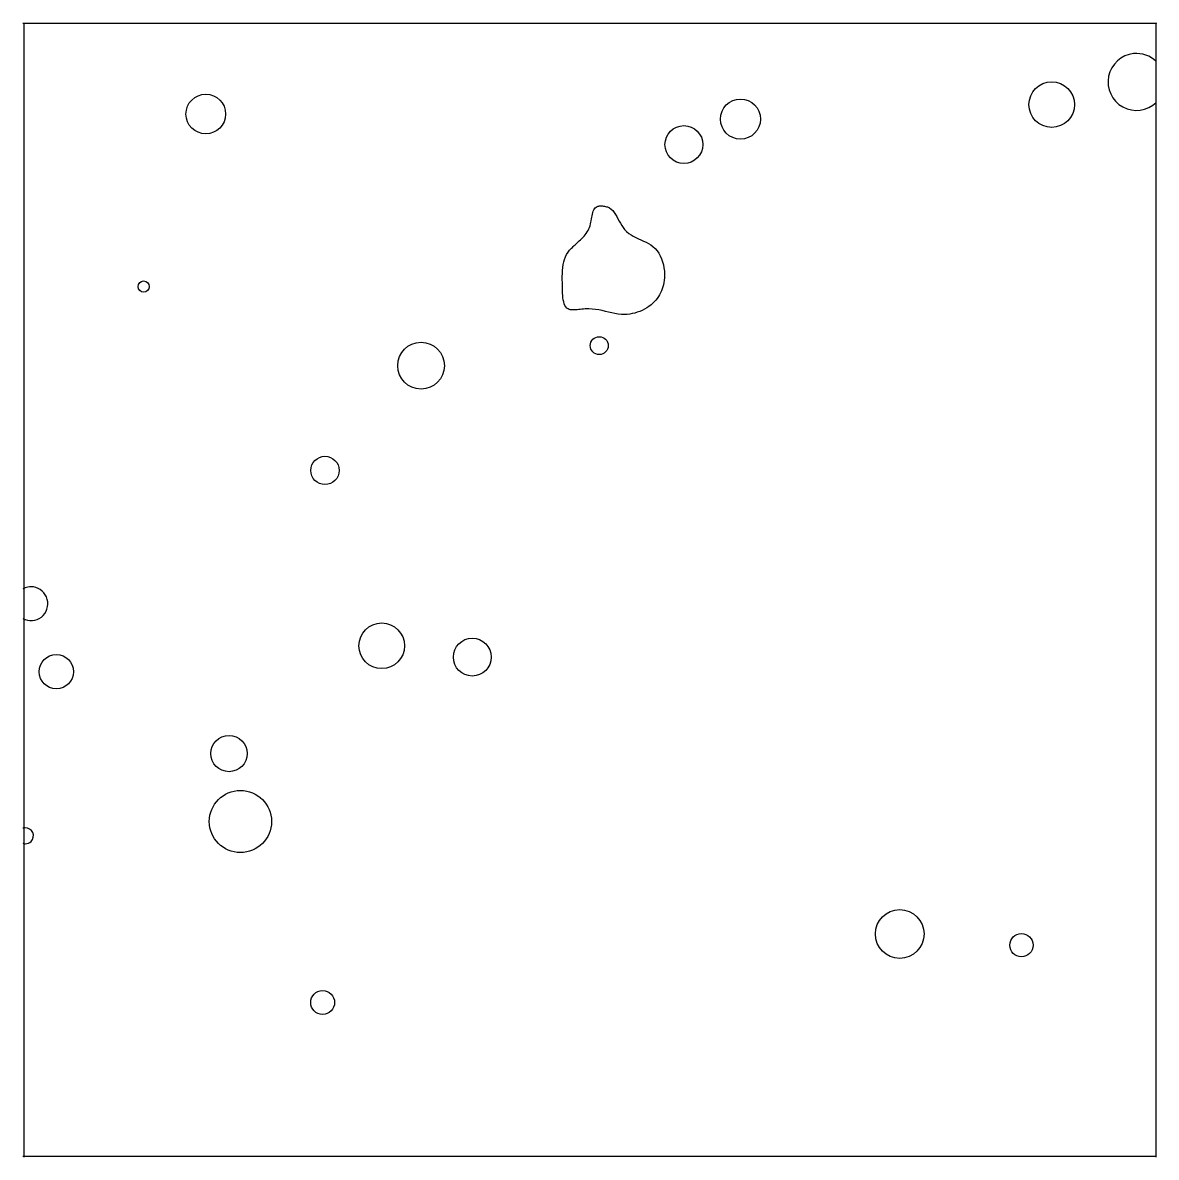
# Model space of a CAD drawing. Extents: x 8.03 to 9.06, y 0.54 to 1.57.
import ezdxf

# ---------------------------------------------------------------- set-up
doc = ezdxf.new("R2010")
doc.units = 0
doc.layers.add('LAYER1', color=7, linetype='CONTINUOUS')
doc.layers.add('LAYER12', color=5, linetype='CONTINUOUS')

msp = doc.modelspace()

# ---------------------------------------------------------------- linework, layer by layer
at = {"layer": 'LAYER1', "color": 7, "linetype": 'CONTINUOUS'}
msp.add_lwpolyline([(8.5603, 1.4001), (8.562, 1.3993), (8.5636, 1.3982), (8.565, 1.3968), (8.5662, 1.3952), (8.5674, 1.3934), (8.5686, 1.3914), (8.5697, 1.3894), (8.5708, 1.3873), (8.5719, 1.3853), (8.5731, 1.3833), (8.5743, 1.3814), (8.5757, 1.3796), (8.5775, 1.3778), (8.5794, 1.3762), (8.5815, 1.3748), (8.5836, 1.3736), (8.5859, 1.3725), (8.5882, 1.3714), (8.5905, 1.3704), (8.5928, 1.3693), (8.5951, 1.3683), (8.5972, 1.3671), (8.5993, 1.3658), (8.6013, 1.3643), (8.6032, 1.3625), (8.605, 1.3605), (8.6065, 1.3582), (8.6079, 1.3558), (8.609, 1.3533), (8.61, 1.3506), (8.6108, 1.3479), (8.6113, 1.3451), (8.6117, 1.3422), (8.6118, 1.3393), (8.6118, 1.3365), (8.6115, 1.3336), (8.6112, 1.3317), (8.6108, 1.3298), (8.6103, 1.3279), (8.6097, 1.326), (8.609, 1.3242), (8.6081, 1.3224), (8.6072, 1.3207), (8.6062, 1.3191), (8.6051, 1.3175), (8.604, 1.316), (8.6027, 1.3146), (8.6013, 1.3132), (8.5996, 1.3116), (8.5977, 1.3102), (8.5957, 1.3089), (8.5937, 1.3077), (8.5916, 1.3066), (8.5894, 1.3057), (8.5872, 1.3049), (8.5849, 1.3042), (8.5826, 1.3037), (8.5803, 1.3033), (8.578, 1.303), (8.5758, 1.3029), (8.5728, 1.303), (8.5699, 1.3033), (8.567, 1.3038), (8.5642, 1.3044), (8.5613, 1.305), (8.5584, 1.3057), (8.5555, 1.3064), (8.5525, 1.307), (8.5495, 1.3076), (8.5464, 1.3079), (8.5433, 1.3081), (8.54, 1.308), (8.5386, 1.3079), (8.5371, 1.3078), (8.5357, 1.3076), (8.5343, 1.3074), (8.5329, 1.3073), (8.5315, 1.3071), (8.5302, 1.3071), (8.529, 1.3071), (8.5278, 1.3071), (8.5266, 1.3073), (8.5256, 1.3076), (8.5247, 1.308), (8.5235, 1.3088), (8.5226, 1.3099), (8.5218, 1.3111), (8.5212, 1.3126), (8.5207, 1.3143), (8.5203, 1.3161), (8.52, 1.318), (8.5198, 1.32), (8.5197, 1.3221), (8.5196, 1.3242), (8.5196, 1.3263), (8.5195, 1.3284), (8.5195, 1.3315), (8.5194, 1.3345), (8.5194, 1.3373), (8.5195, 1.3401), (8.5196, 1.3428), (8.5198, 1.3454), (8.5202, 1.348), (8.5207, 1.3504), (8.5214, 1.3527), (8.5222, 1.3549), (8.5233, 1.3571), (8.5246, 1.3591), (8.5253, 1.36), (8.526, 1.3609), (8.5268, 1.3618), (8.5276, 1.3627), (8.5285, 1.3635), (8.5293, 1.3644), (8.5302, 1.3652), (8.5312, 1.366), (8.5321, 1.3669), (8.533, 1.3677), (8.5339, 1.3685), (8.5348, 1.3694), (8.5359, 1.3704), (8.537, 1.3715), (8.5381, 1.3726), (8.5391, 1.3738), (8.5401, 1.375), (8.541, 1.3762), (8.5419, 1.3775), (8.5427, 1.3788), (8.5434, 1.3802), (8.544, 1.3816), (8.5446, 1.3831), (8.545, 1.3847), (8.5453, 1.3862), (8.5456, 1.3876), (8.5459, 1.3892), (8.5461, 1.3907), (8.5463, 1.3921), (8.5466, 1.3936), (8.5469, 1.395), (8.5473, 1.3962), (8.5478, 1.3974), (8.5484, 1.3984), (8.5492, 1.3993), (8.5501, 1.4), (8.5508, 1.4004), (8.5515, 1.4007), (8.5523, 1.4009), (8.5531, 1.401), (8.554, 1.4011), (8.5549, 1.4011), (8.5558, 1.401), (8.5567, 1.4009), (8.5576, 1.4008), (8.5586, 1.4006), (8.5595, 1.4003), (8.5603, 1.4001)], dxfattribs=at)
for centre, radius in [((8.9616, 1.4925), 0.0206), ((8.1973, 1.484), 0.0179), ((8.6804, 1.4794), 0.0181), ((8.6293, 1.4564), 0.0171), ((8.1412, 1.3281), 0.0051), ((8.5528, 1.2748), 0.0081), ((8.3918, 1.2567), 0.0211), ((8.305, 1.1621), 0.0128), ((8.3563, 1.0037), 0.0206), ((8.4381, 0.9935), 0.0171), ((8.0623, 0.9803), 0.0155), ((8.2183, 0.9064), 0.0164), ((8.2286, 0.845), 0.0281), ((8.8243, 0.7434), 0.022), ((8.9342, 0.7333), 0.0105), ((8.3029, 0.6815), 0.0108)]:
    msp.add_circle(centre, radius, dxfattribs=at)
for centre, radius, start, end in [((9.0382, 1.513), 0.0257, 95.7609, -45.9265), ((9.0382, 1.513), 0.0257, 45.9259, 95.7607), ((8.0393, 1.0417), 0.0153, 113.9556, 118.5369), ((8.0393, 1.0417), 0.0153, 109.9081, 113.9567), ((8.0393, 1.0417), 0.0153, 90.0677, 109.9061), ((8.0393, 1.0417), 0.0153, -109.9082, 90.0677), ((8.0393, 1.0417), 0.0153, -118.5384, -113.9612), ((8.0393, 1.0417), 0.0153, -113.9627, -109.9088), ((8.0344, 0.8321), 0.0072, 100.5806, 109.6154), ((8.0344, 0.8321), 0.0072, 92.555, 100.5791), ((8.0344, 0.8321), 0.0072, -44.9242, 92.5552), ((8.0344, 0.8321), 0.0072, -109.6143, -100.5799), ((8.0344, 0.8321), 0.0072, -100.5806, -92.5554), ((8.0344, 0.8321), 0.0072, -92.5551, -44.9252)]:
    msp.add_arc(centre, radius, start, end, dxfattribs=at)
at = {"layer": 'LAYER12', "color": 5, "linetype": 'CONTINUOUS'}
for points in [[(8.033, 1.5657), (8.0319, 1.5657)], [(8.033, 1.5665), (8.033, 1.5661)], [(8.033, 1.5661), (8.033, 1.5657)], [(8.034, 1.5657), (8.033, 1.5657)], [(8.033, 1.5657), (8.033, 0.5437)], [(9.0561, 1.5657), (8.034, 1.5657)], [(9.0561, 0.5437), (9.0561, 1.5665)], [(9.0561, 1.5665), (9.0561, 1.5657)], [(9.0561, 1.5657), (9.0561, 1.5665)], [(8.033, 0.5437), (8.033, 0.5426)], [(9.0561, 0.5417), (9.0561, 0.5437)], [(8.0319, 0.5426), (8.034, 0.5426)], [(8.033, 0.5426), (8.033, 0.5417)], [(8.034, 0.5426), (9.0561, 0.5426)]]:
    msp.add_lwpolyline(points, dxfattribs=at)

doc.saveas('drawing.dxf')
